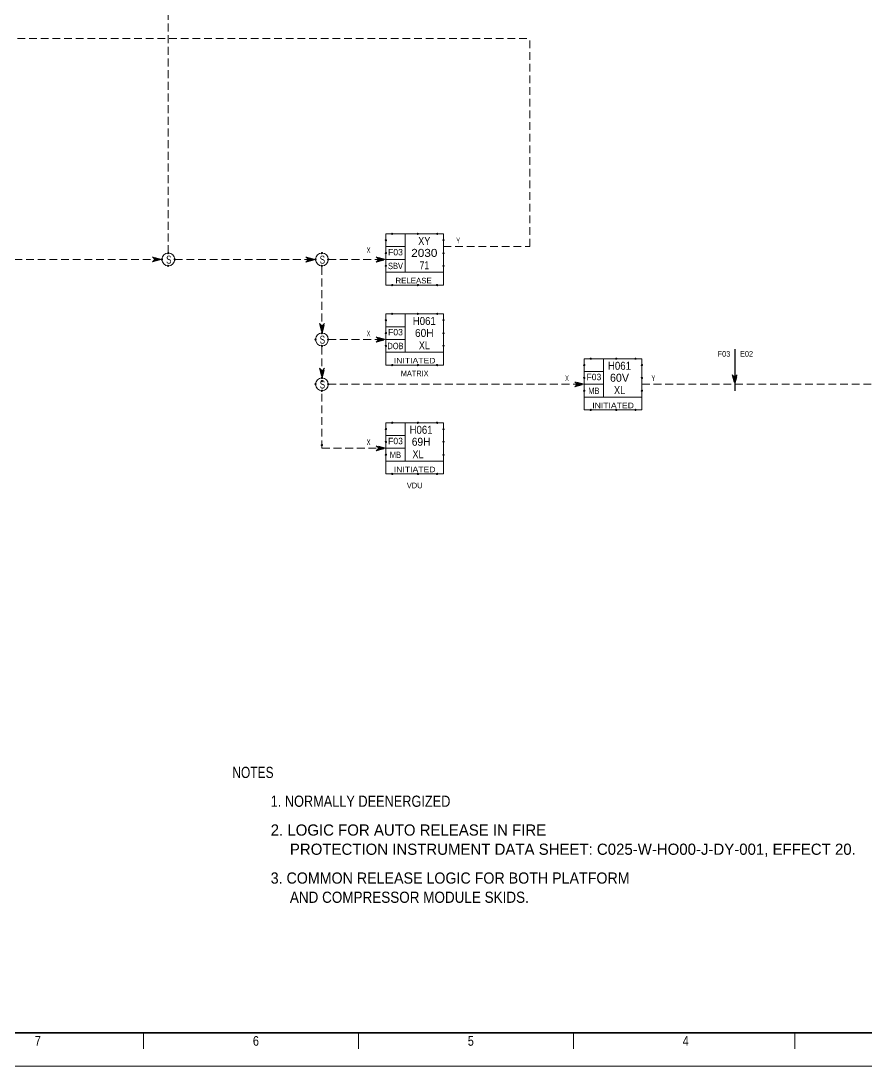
# Model space of a CAD drawing. Header units: millimetres. Extents: x 0 to 841, y 0 to 594.
# Drawn here: x 380.9 to 645.1, y 0 to 326.5 of the extents above; entities that cross this region are included whole.
import ezdxf
from ezdxf.enums import TextEntityAlignment as Align

# ---------------------------------------------------------------- set-up
doc = ezdxf.new("R2010")
doc.units = ezdxf.units.MM
doc.header["$LTSCALE"] = 0.81
doc.header["$PDMODE"] = 32
doc.header["$PDSIZE"] = 0.405
doc.linetypes.add('MEDIUM_DASHED', pattern=[4.5, 3, -1.5])
for name, color, linetype, lineweight in [('1', 7, 'Continuous', 13), ('46', 7, 'MEDIUM_DASHED', 13), ('48', 7, 'Continuous', 13), ('50', 7, 'Continuous', 13), ('9', 7, 'Continuous', 13)]:
    doc.layers.add(name, color=color, linetype=linetype, lineweight=lineweight)
doc.layers.add('36', color=7, linetype='Continuous')
doc.layers.add('45', color=7, linetype='Continuous')

msp = doc.modelspace()

# ---------------------------------------------------------------- linework, layer by layer
at = {"layer": '1', "lineweight": 25}
msp.add_line((604, 224), (604, 211), dxfattribs=at)
at = {"layer": '1', "lineweight": 35}
msp.add_line((648.9504, 10.3819), (10.3331, 10.3819), dxfattribs=at)
at = {"layer": '1'}
for p, q in [((419.2969, 10.3819), (419.2969, 5.348)), ((419.2969, 10.3819), (419.2969, 5.348)), ((486.4551, 10.3819), (486.4551, 5.348)), ((486.4551, 10.3819), (486.4551, 5.348)), ((553.6134, 10.3819), (553.6134, 5.348)), ((553.6134, 10.3819), (553.6134, 5.348)), ((622.7764, 10.3724), (622.7764, 5.348)), ((622.7764, 10.3724), (622.7764, 5.348))]:
    msp.add_line(p, q, dxfattribs=at)
at = {"layer": '1', "lineweight": 25}
msp.add_lwpolyline([(648.9504, 10.3819), (10.3331, 10.3819), (10.3331, 156.3638)], dxfattribs=at)
at = {"layer": '46'}
for p, q in [((427, 254), (427, 388)), ((245, 321), (540, 321)), ((540, 256), (540, 321)), ((513, 256), (540, 256)), ((368, 252), (423, 252)), ((429, 252), (455, 252)), ((455, 252), (473, 252)), ((477, 252), (495, 252)), ((475, 229), (475, 250)), ((477, 227), (495, 227)), ((475, 215.0181), (475, 225)), ((475, 215), (475, 225)), ((477, 213), (557, 213)), ((575, 213), (772, 213)), ((475, 193), (475, 211)), ((475, 193), (495, 193))]:
    msp.add_line(p, q, dxfattribs=at)
for points in [[(425.0157, 252.0315), (422.0157, 252.8315), (422.8157, 252.0315), (422.0157, 251.2315)], [(424.6157, 252.0315), (422.4157, 252.6315), (423.0157, 252.0315), (422.4157, 251.4315)], [(424.2157, 252.0315), (422.8157, 252.4315), (423.2157, 252.0315), (422.8157, 251.6315)], [(423.8157, 252.0315), (423.2157, 252.2315), (423.4157, 252.0315), (423.2157, 251.8315)], [(473, 252), (470, 252.8), (470.8, 252), (470, 251.2)], [(472.6, 252), (470.4, 252.6), (471, 252), (470.4, 251.4)], [(472.2, 252), (470.8, 252.4), (471.2, 252), (470.8, 251.6)], [(471.8, 252), (471.2, 252.2), (471.4, 252), (471.2, 251.8)], [(495, 252), (492, 252.8), (492.8, 252), (492, 251.2)], [(494.6, 252), (492.4, 252.6), (493, 252), (492.4, 251.4)], [(494.2, 252), (492.8, 252.4), (493.2, 252), (492.8, 251.6)], [(493.8, 252), (493.2, 252.2), (493.4, 252), (493.2, 251.8)], [(475, 229), (475.8, 232), (475, 231.2), (474.2, 232)], [(475.0315, 228.9843), (475.8315, 231.9843), (475.0315, 231.1843), (474.2315, 231.9843)], [(475.0315, 228.9843), (475.8315, 231.9843), (475.0315, 231.1843), (474.2315, 231.9843)], [(475, 229.4), (475.6, 231.6), (475, 231), (474.4, 231.6)], [(475.0315, 229.3843), (475.6315, 231.5843), (475.0315, 230.9843), (474.4315, 231.5843)], [(475.0315, 229.3843), (475.6315, 231.5843), (475.0315, 230.9843), (474.4315, 231.5843)], [(475, 229.8), (475.4, 231.2), (475, 230.8), (474.6, 231.2)], [(475.0315, 229.7843), (475.4315, 231.1843), (475.0315, 230.7843), (474.6315, 231.1843)], [(475.0315, 229.7843), (475.4315, 231.1843), (475.0315, 230.7843), (474.6315, 231.1843)], [(475, 230.2), (475.2, 230.8), (475, 230.6), (474.8, 230.8)], [(475.0315, 230.1843), (475.2315, 230.7843), (475.0315, 230.5843), (474.8315, 230.7843)], [(475.0315, 230.1843), (475.2315, 230.7843), (475.0315, 230.5843), (474.8315, 230.7843)], [(495, 227), (492, 227.8), (492.8, 227), (492, 226.2)], [(494.6, 227), (492.4, 227.6), (493, 227), (492.4, 226.4)], [(494.2, 227), (492.8, 227.4), (493.2, 227), (492.8, 226.6)], [(493.8, 227), (493.2, 227.2), (493.4, 227), (493.2, 226.8)], [(475.0315, 214.9843), (475.8315, 217.9843), (475.0315, 217.1843), (474.2315, 217.9843)], [(475.0315, 215.3843), (475.6315, 217.5843), (475.0315, 216.9843), (474.4315, 217.5843)], [(475.0315, 215.7843), (475.4315, 217.1843), (475.0315, 216.7843), (474.6315, 217.1843)], [(475.0315, 216.1843), (475.2315, 216.7843), (475.0315, 216.5843), (474.8315, 216.7843)], [(604, 213), (604.8, 216), (604, 215.2), (603.2, 216)], [(604, 213.4), (604.6, 215.6), (604, 215), (603.4, 215.6)], [(557, 213), (554, 213.8), (554.8, 213), (554, 212.2)], [(556.6, 213), (554.4, 213.6), (555, 213), (554.4, 212.4)], [(556.2, 213), (554.8, 213.4), (555.2, 213), (554.8, 212.6)], [(555.8, 213), (555.2, 213.2), (555.4, 213), (555.2, 212.8)], [(604, 213.8), (604.4, 215.2), (604, 214.8), (603.6, 215.2)], [(604, 214.2), (604.2, 214.8), (604, 214.6), (603.8, 214.8)], [(495, 193), (492, 193.8), (492.8, 193), (492, 192.2)], [(494.6, 193), (492.4, 193.6), (493, 193), (492.4, 192.4)], [(494.2, 193), (492.8, 193.4), (493.2, 193), (492.8, 192.6)], [(493.8, 193), (493.2, 193.2), (493.4, 193), (493.2, 192.8)]]:
    msp.add_lwpolyline(points, close=True, dxfattribs=at)
for p in [(475, 229), (475, 214), (475, 194)]:
    msp.add_point(p, dxfattribs=at)
at = {"layer": '48'}
for p, q in [((501, 260), (501, 248)), ((495, 256), (501, 256)), ((495, 252), (501, 252)), ((501, 235), (501, 223)), ((495, 231), (501, 231)), ((495, 227), (501, 227)), ((563, 221), (563, 209)), ((557, 217), (563, 217)), ((557, 213), (563, 213)), ((501, 201), (501, 189)), ((495, 197), (501, 197)), ((495, 193), (501, 193))]:
    msp.add_line(p, q, dxfattribs=at)
for points in [[(495, 260), (513, 260), (513, 248), (495, 248)], [(495, 235), (513, 235), (513, 223), (495, 223)], [(557, 221), (575, 221), (575, 209), (557, 209)], [(495, 201), (513, 201), (513, 189), (495, 189)]]:
    msp.add_lwpolyline(points, close=True, dxfattribs=at)
for points in [[(495, 248), (495, 244), (513, 244), (513, 248)], [(495, 223), (495, 219), (513, 219), (513, 223)], [(557, 209), (557, 205), (575, 205), (575, 209)], [(495, 189), (495, 185), (513, 185), (513, 189)]]:
    msp.add_lwpolyline(points, dxfattribs=at)
for centre in [(427, 252), (475, 252), (475, 227), (475, 227), (475, 227), (475, 213)]:
    msp.add_circle(centre, 2, dxfattribs=at)
for p in [(495, 258), (497, 260), (505, 260), (511, 260), (513, 258), (425, 252), (427, 254), (429, 252), (473, 252), (475, 254), (477, 252), (495, 254), (513, 254), (427, 250), (475, 250), (495, 250), (513, 250), (497, 244), (505, 244), (511, 244), (497, 235), (505, 235), (511, 235), (495, 233), (513, 233), (475, 229), (495, 229), (513, 229), (473, 227), (477, 227), (475, 225), (495, 225), (513, 225), (497, 219), (505, 219), (511, 219), (557, 219), (559, 221), (567, 221), (573, 221), (575, 219), (473, 213), (475, 215), (477, 213), (557, 215), (575, 215), (475, 211), (557, 211), (575, 211), (559, 205), (567, 205), (573, 205), (495, 199), (497, 201), (505, 201), (511, 201), (513, 199), (495, 195), (513, 195), (495, 191), (513, 191), (497, 185), (505, 185), (511, 185)]:
    msp.add_point(p, dxfattribs=at)
at = {"layer": '9'}
msp.add_lwpolyline([(0, 0), (841, 0), (841, 594), (0, 594)], close=True, dxfattribs=at)
msp.add_lwpolyline([(0, 0), (841, 0), (841, 594), (0, 594)], close=True, dxfattribs=at)

# ---------------------------------------------------------------- texts
at = {"layer": '1', "width": 0.85}
for s, p in [('7', (386.2244, 6.3543)), ('7', (386.2244, 6.3543)), ('6', (454.385, 6.3543)), ('6', (454.385, 6.3543)), ('5', (521.5433, 6.3543)), ('5', (521.5433, 6.3543)), ('4', (588.7016, 6.3543)), ('4', (588.7016, 6.3543))]:
    msp.add_text(s, height=3.02, dxfattribs=at).set_placement(p, align=Align.CENTER)
at = {"layer": '36'}
for s, width, p in [('NOTES', 0.8, (447, 90)), ('1. NORMALLY DEENERGIZED', 0.85, (459, 81)), ('3. COMMON RELEASE LOGIC FOR BOTH PLATFORM ', 0.95, (459, 57)), ('AND COMPRESSOR MODULE SKIDS.', 0.9, (465, 51))]:
    msp.add_text(s, height=3.5, dxfattribs=dict(at, width=width)).set_placement(p)
for s, p in [('2. LOGIC FOR AUTO RELEASE IN FIRE', (459, 72)), ('PROTECTION INSTRUMENT DATA SHEET: C025-W-HO00-J-DY-001, EFFECT 20.', (465, 66))]:
    msp.add_text(s, height=3.5, dxfattribs=at).set_placement(p)
at = {"layer": '45'}
for s, width, p in [('Y', 0.6, (517, 257.011)), ('X', 0.6, (489, 254.011)), ('X', 0.6, (489, 228.011)), ('F03', 0.95, (598.6614, 221.626)), ('E02', 0.9, (605.6614, 221.626)), ('X', 0.6, (551, 214.011)), ('Y', 0.6, (578, 214.011)), ('X', 0.6, (489, 194.011))]:
    msp.add_text(s, height=1.75, dxfattribs=dict(at, width=width)).set_placement(p)
at = {"layer": '50'}
for s, height, width, p in [('XY', 2.5, 0.85, (506.9909, 256.5331)), ('2030', 2.5, 1.1, (507.0004, 252.7969)), ('S', 2.5, 0.75, (427.1579, 250.6866)), ('S', 2.5, 0.75, (475.1579, 250.6866)), ('SBV', 2, 0.85, (497.9933, 248.9685)), ('71', 2.5, 0.8, (507.0311, 248.9189)), ('RELEASE ', 1.75, 1.05, (504, 244.511)), ('H061', 2.5, 0.9, (506.9913, 231.5331)), ('60H', 2.5, 0.95, (507, 227.7969)), ('S', 2.5, 0.75, (475.1579, 225.6866)), ('S', 2.5, 0.75, (475.1579, 225.6866)), ('S', 2.5, 0.75, (475.1579, 225.6866)), ('DOB', 2, 0.8, (497.9941, 223.9685)), ('XL', 2.5, 0.85, (507.0311, 223.9189)), ('INITIATED', 1.75, 1.15, (504, 219.511)), ('H061', 2.5, 0.9, (567.9913, 217.5331)), ('MATRIX', 1.75, 0.95, (503.9996, 215.511)), ('S', 2.5, 0.75, (475.1579, 211.6866)), ('XL', 2.5, 0.85, (568.0311, 209.9189)), ('MB', 2, 0.7, (559.9937, 209.9685)), ('INITIATED', 1.75, 1.15, (566, 205.511)), ('H061', 2.5, 0.9, (505.9913, 197.5331)), ('69H', 2.5, 0.95, (506, 193.7969)), ('MB', 2, 0.7, (497.9937, 189.9685)), ('XL', 2.5, 0.85, (505.0311, 189.9189)), ('INITIATED', 1.75, 1.15, (504, 185.511)), ('VDU', 1.75, 0.8, (504.0004, 180.511))]:
    msp.add_text(s, height=height, dxfattribs=dict(at, width=width)).set_placement(p, align=Align.CENTER)
for s, height, p in [('F03', 2, (498, 253.2835)), ('F03', 2, (498, 228.2835)), ('F03', 2, (560, 214.2835)), ('60V', 2.5, (567.9996, 213.7969)), ('F03', 2, (498, 194.2835))]:
    msp.add_text(s, height=height, dxfattribs=at).set_placement(p, align=Align.CENTER)

doc.saveas('drawing.dxf')
